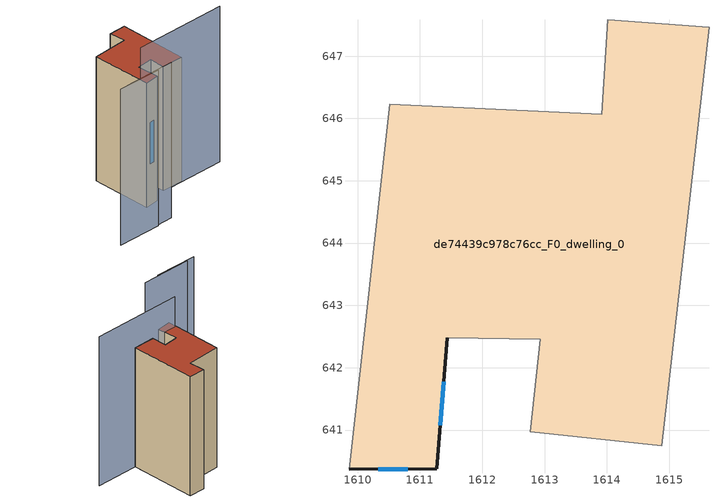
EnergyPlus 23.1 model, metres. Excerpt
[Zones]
de74439c978c76cc_F0_dwelling_0
 floor ground (EU_floor_Construction): 1615.64,647.46 1614.88,640.75 1612.77,640.98 1612.93,642.46 1611.44,642.48 1611.27,640.38 1609.86,640.37 1610.52,646.23 1613.92,646.07 1614.01,647.59 z0
 wall outside (EU_wall_Construction): 1609.86,640.37 1611.27,640.38 1611.44,642.48 z0:12
 wall adiabatic (EU_wall_Construction): 1611.44,642.48 1612.93,642.46 1612.77,640.98 1614.88,640.75 1615.64,647.46 1614.01,647.59 1613.92,646.07 1610.52,646.23 1609.86,640.37 z0:12
 window (EU_Window_Construction): 1611.33,641.08 1611.39,641.78 / 1610.33,640.37 1610.8,640.37 z4:8
 roof outside (EU_roof_Construction): 1614.88,640.75 1615.64,647.46 1614.01,647.59 1613.92,646.07 1610.52,646.23 1609.86,640.37 1611.27,640.38 1611.44,642.48 1612.93,642.46 1612.77,640.98 z12
shading: 1608.26,637.86 1603.98,638.33 / 1609.89,637.81 1604.79,638.32 / 1619.27,640.3 1610.09,641.19 z0:15
[Building]
EU S2 Campaign: North Axis=0; Terrain=City; Solar Distribution=FullExterior
[Site:Location]
Bologna: Latitude=44.5; Longitude=11.25; Time Zone=1; Elevation=37
[SizingPeriod:WeatherFileDays]
AnnualSizingPeriod: Begin Month=1; Begin Day of Month=1; End Month=12; End Day of Month=31; Day of Week for Start Day=Monday; Use Weather File Daylight Saving Period=No; Use Weather File Rain and Snow Indicators=No
[MATERIAL]
EU_InternalMass_Material: Roughness=MediumRough; Thickness=0.1; Conductivity=1; Density=1800; Specific Heat=900; Thermal Absorptance=0.9; Solar Absorptance=0.7; Visible Absorptance=0.7
[MATERIAL:NOMASS] Roughness=MediumRough; Thermal Absorptance=0.9; Solar Absorptance=0.7; Visible Absorptance=0.7
Name | Thermal Resistance
EU_wall_NoMass | 0.937881
EU_roof_NoMass | 0.548572
EU_floor_NoMass | 0.71348
[WINDOWMATERIAL:SIMPLEGLAZINGSYSTEM]
EU_Window_SimpleGlazing: UFactor=4.25633; Solar Heat Gain Coefficient=0.85; Visible Transmittance=0.85
[CONSTRUCTION]
EU_wall_Construction: EU_wall_NoMass
EU_roof_Construction: EU_roof_NoMass
EU_floor_Construction: EU_floor_NoMass
EU_Window_Construction: EU_Window_SimpleGlazing
EU_InternalMass_Construction: EU_InternalMass_Material
[ZONE]
de74439c978c76cc_F0_dwelling_0: Type=1; Multiplier=1; Ceiling Height=autocalculate; Volume=322.154; Floor Area=autocalculate; Part of Total Floor Area=Yes
[INTERNALMASS]
de74439c978c76cc_F0_dwelling_0_EU_InternalMass: Construction=EU_InternalMass_Construction; Zone or ZoneList=de74439c978c76cc_F0_dwelling_0; Surface Area=26.8462
[OTHEREQUIPMENT]
EU_Step8_InternalGain_de74439c978c76cc_F0_dwelling_0_f000: Fuel Type=Electricity; Zone or ZoneList or Space or SpaceList=de74439c978c76cc_F0_dwelling_0; Schedule=EU_Step8_GainSchedule_de74439c978c76cc_F0_dwelling_0_f000; Design Level Calculation Method=Watts/Area; Power per Zone Floor Area=1; Fraction Latent=0; Fraction Radiant=0; Fraction Lost=0; Carbon Dioxide Generation Rate=0; EndUse Subcategory=EU_Step8_InternalGains
[ZONEVENTILATION:DESIGNFLOWRATE]
EU_ConstantAir_de74439c978c76cc_F0_dwelling_0: Zone or ZoneList or Space or SpaceList=de74439c978c76cc_F0_dwelling_0; Schedule=EU_AlwaysOn; Design Flow Rate Calculation Method=AirChanges/Hour; Air Changes per Hour=0.687892; Ventilation Type=Natural; Fan Pressure Rise=0; Fan Total Efficiency=1; Constant Term Coefficient=1; Temperature Term Coefficient=0; Velocity Term Coefficient=0; Velocity Squared Term Coefficient=0; Minimum Indoor Temperature=-100; Maximum Indoor Temperature=100; Delta Temperature=-100; Minimum Outdoor Temperature=-100; Maximum Outdoor Temperature=100; Maximum Wind Speed=40
[HVACTEMPLATE:THERMOSTAT]
EU_HeatOnly_de74439c978c76cc_F0_dwelling_0: Constant Heating Setpoint=20; Constant Cooling Setpoint=50
[HVACTEMPLATE:ZONE:IDEALLOADSAIRSYSTEM]
de74439c978c76cc_F0_dwelling_0: Template Thermostat=EU_HeatOnly_de74439c978c76cc_F0_dwelling_0; System Availability Schedule=EU_AlwaysOn; Maximum Heating Supply Air Temperature=50; Minimum Cooling Supply Air Temperature=13; Maximum Heating Supply Air Humidity Ratio=0.0156; Minimum Cooling Supply Air Humidity Ratio=0.0077; Heating Limit=NoLimit; Cooling Limit=NoLimit; Heating Availability Schedule=EU_AlwaysOn; Cooling Availability Schedule=EU_CoolingOff; Dehumidification Control Type=ConstantSensibleHeatRatio; Cooling Sensible Heat Ratio=0.7; Dehumidification Setpoint=60; Humidification Control Type=None; Humidification Setpoint=30; Outdoor Air Method=None; Outdoor Air Flow Rate per Person=0.00944; Outdoor Air Flow Rate per Zone Floor Area=0; Outdoor Air Flow Rate per Zone=0; Demand Controlled Ventilation Type=None; Outdoor Air Economizer Type=NoEconomizer; Heat Recovery Type=None; Sensible Heat Recovery Effectiveness=0.7; Latent Heat Recovery Effectiveness=0.65
[SIZING:ZONE]
de74439c978c76cc_F0_dwelling_0: Zone Cooling Design Supply Air Temperature Input Method=SupplyAirTemperature; Zone Cooling Design Supply Air Temperature=13; Zone Heating Design Supply Air Temperature Input Method=SupplyAirTemperature; Zone Heating Design Supply Air Temperature=50; Zone Cooling Design Supply Air Humidity Ratio=0.008; Zone Heating Design Supply Air Humidity Ratio=0.008; Cooling Design Air Flow Method=DesignDay; Cooling Design Air Flow Rate=0; Cooling Minimum Air Flow per Zone Floor Area=0.000762; Cooling Minimum Air Flow=0; Cooling Minimum Air Flow Fraction=0.2; Heating Design Air Flow Method=DesignDay; Heating Design Air Flow Rate=0; Heating Maximum Air Flow per Zone Floor Area=0.002032; Heating Maximum Air Flow=0.141576; Heating Maximum Air Flow Fraction=0.3; Account for Dedicated Outdoor Air System=No; Dedicated Outdoor Air System Control Strategy=NeutralSupplyAir; Dedicated Outdoor Air Low Setpoint Temperature for Design=autosize; Dedicated Outdoor Air High Setpoint Temperature for Design=autosize; Zone Load Sizing Method=Sensible Load Only No Latent Load; Zone Latent Cooling Design Supply Air Humidity Ratio Input Method=HumidityRatioDifference; Zone Cooling Design Supply Air Humidity Ratio Difference=0.005; Zone Latent Heating Design Supply Air Humidity Ratio Input Method=HumidityRatioDifference; Zone Humidification Design Supply Air Humidity Ratio Difference=0.005
[SCHEDULE:CONSTANT]
Name | Hourly Value
EU_AlwaysOn | 1
EU_CoolingOff | 0
[SCHEDULE:FILE]
EU_Step8_GainSchedule_de74439c978c76cc_F0_dwelling_0_f000: File=../../schedules/de74439c978c76cc/de74439c978c76cc_F0_dwelling_0_f000_gain.csv; Column Number=1; Rows to Skip at Top=0; Number of Hours of Data=8760; Column Separator=Comma; Interpolate to Timestep=No; Minutes per Item=60; Adjust Schedule for Daylight Savings=Yes
